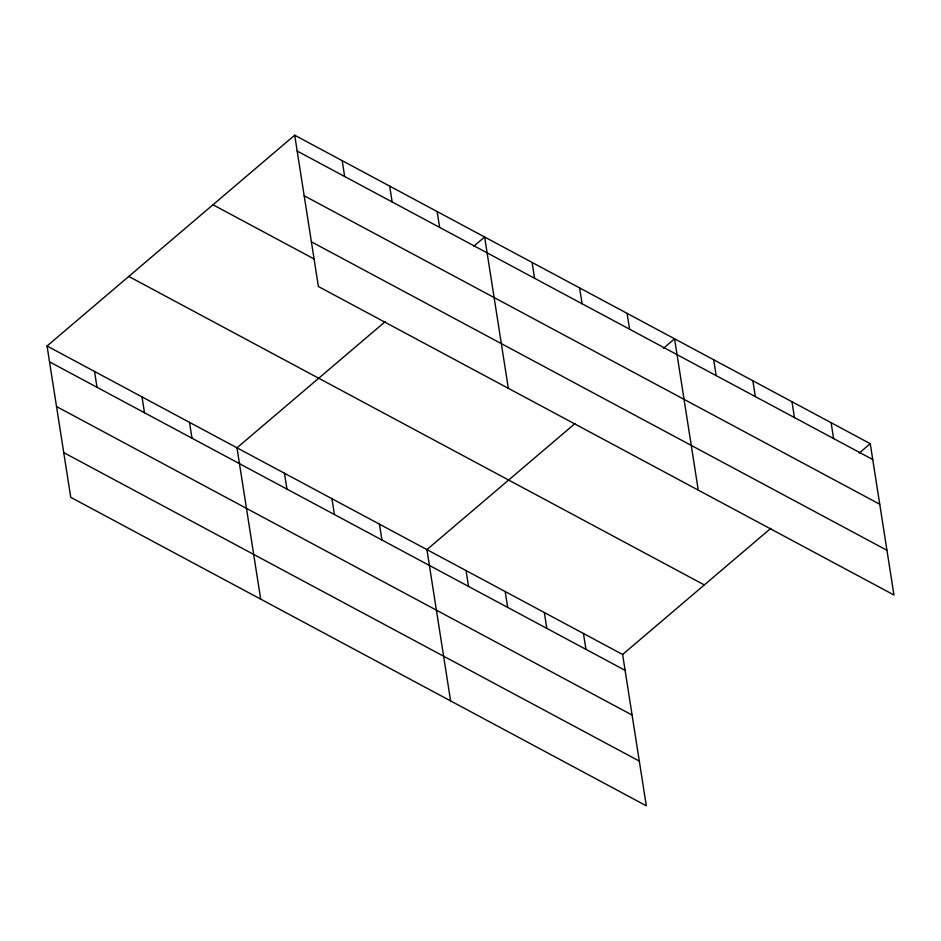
<?xml version="1.0" encoding="UTF-8"?>
<svg xmlns="http://www.w3.org/2000/svg" width="941" height="941" viewBox="0 0 941 941"><rect width="100%" height="100%" fill="white"/><g stroke="black" fill="none" stroke-linecap="round" stroke-linejoin="round"><path stroke-width="1.41" d="M47.05 346.006L622.613 654.489L646.302 805.79L70.74 497.319L47.05 346.006L294.698 135.21L870.26 443.681L893.95 594.994L318.387 286.511L294.698 135.21M385.187 321.657L236.979 447.81L260.681 599.111M473.594 246.401L484.639 237.003L508.328 388.304M575.116 423.462L426.92 549.603L450.61 700.916M663.523 348.205L674.568 338.807L698.257 490.108M622.613 654.489L770.808 528.336M859.215 453.091L870.26 443.681M297.18 151.054L872.742 459.526M304.178 195.752L879.741 504.235M311.389 241.813L886.951 550.285M212.972 204.773L314.353 259.104M128.776 276.442L704.327 584.926M49.532 361.85L625.083 670.333M56.531 406.559L632.093 715.042M63.741 452.609L639.304 761.093M831.115 422.709L833.597 438.553M791.981 401.736L794.463 417.581M752.847 380.752L755.329 396.596M713.701 359.78L716.183 375.624M627.082 313.353L629.564 329.197M579.597 287.899L582.079 303.743M532.112 262.457L534.594 278.301M583.467 633.516L585.949 649.361M544.333 612.532L546.815 628.376M505.199 591.56L507.67 607.404M437.153 211.549L439.635 227.404M466.054 570.587L468.536 586.431M389.668 186.106L392.15 201.95M342.183 160.652L344.665 176.496M379.435 524.161L381.917 540.005M331.95 498.706L334.431 514.551M284.464 473.252L286.946 489.108M189.506 422.356L191.988 438.2M142.02 396.914L144.502 412.758M94.535 371.46L97.017 387.304"/></g></svg>
